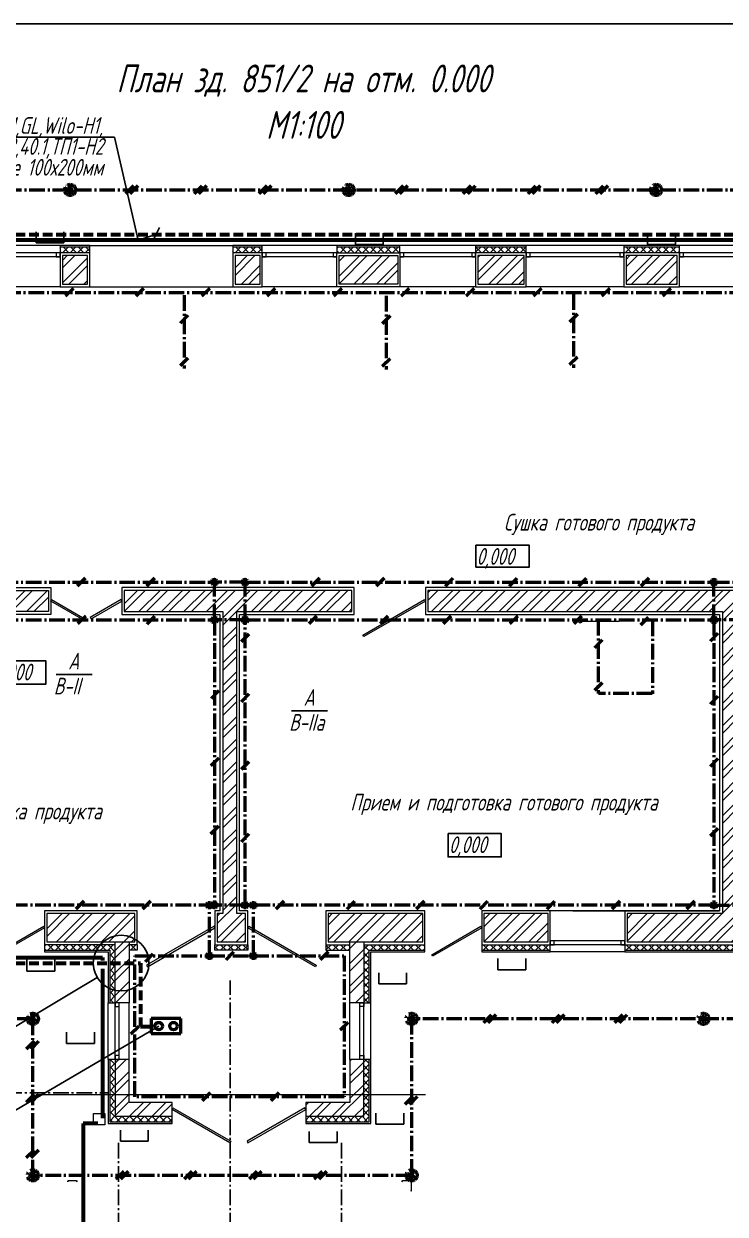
# Model space of a CAD drawing. Header units: millimetres. Extents: x -10490 to 5162, y -5053 to 76.
# Drawn here: x -3520 to -3159, y -1535 to -924 of the extents above; entities that cross this region are included whole.
import ezdxf
from ezdxf import colors
from ezdxf.entities.mleader import LeaderData, LeaderLine
from ezdxf.math import Vec2, Vec3

# ---------------------------------------------------------------- set-up
doc = ezdxf.new("R2010")
doc.units = ezdxf.units.MM
doc.linetypes.add('gost5', pattern=[7, 5, -2, 0])
doc.linetypes.add('gost6', pattern=[12, 8, -1.5, 1, -1.5])
for name, color, linetype, lineweight in [('Заземление (Вновь)', 6, 'gost6', 50), ('КаБель контрольный (Вновь)', 142, 'gost5', 60), ('КаБель силовой (Вновь)', 1, 'Continuous', 60), ('Линия выноска', 137, 'Continuous', 25), ('Осевая', 4, 'gost6', 25), ('Рамка толстая', 7, 'Continuous', 60), ('Рамка тонкая', 5, 'Continuous', 25), ('Строительный', 251, 'Continuous', 13), ('Текст', 2, 'Continuous', 25), ('Технологическое', 152, 'Continuous', 18), ('Эл. аппараты (Вновь)', 93, 'Continuous', 50)]:
    doc.layers.add(name, color=color, linetype=linetype, lineweight=lineweight)
doc.styles.add('SIMPLEX', font='simplex.shx', dxfattribs={"width": 0.7, "oblique": 15})
doc.styles.add('СИМПЛЕКС', font='simplex.shx', dxfattribs={"width": 0.7, "oblique": 15, "height": 500})
pattern_1 = [(45, (-23099.804, 9069.582), (-5.7787948, 5.7787948), []), (45, (-23095.952, 9069.582), (-5.7787948, 5.7787948), [])]
pattern_2 = [(45, (-23099.8044, 9069.5817), (-1.92626494, 1.92626494), []), (135, (-23099.8044, 9069.5817), (-1.92626494, -1.92626494), [])]

# ---------------------------------------------------------------- blocks, each defined once
blk = doc.blocks.new('A$C629C7F59')
at = {"layer": 'Эл. аппараты (Вновь)'}
for p, q in [((0, 8), (0, 0)), ((4, 8), (0, 8)), ((4, 0), (4, 8)), ((0, 0), (4, 0))]:
    blk.add_line(p, q, dxfattribs=at)
for centre in [(2, 6), (2, 2)]:
    blk.add_circle(centre, 1, dxfattribs=at)
blk = doc.blocks.new('_None')
blk = doc.blocks.new('_Oblique')
at = {"color": 0, "linetype": 'ByBlock', "lineweight": -2}
blk.add_line((-0.5, -0.5), (0.5, 0.5), dxfattribs=at)
blk = doc.blocks.new('_DotBlank')
at = {"color": 0, "linetype": 'ByBlock', "lineweight": -2}
blk.add_line((-0.5, 0), (-1, 0), dxfattribs=at)
blk.add_circle((0, 0), 0.5, dxfattribs=at)
blk = doc.blocks.new('A$C710D2D3C')
at = {"layer": 'Рамка тонкая'}
for p, q in [((0, 0), (0, 2)), ((0, 2), (5, 2)), ((5, 2), (5, 0))]:
    blk.add_line(p, q, dxfattribs=at)

msp = doc.modelspace()

# ---------------------------------------------------------------- hatches: boundary and pattern name
at = {"layer": 'Заземление (Вновь)'}
for points in [[(-3494.40892, -1008.78585, 1), (-3497.26892, -1008.78585, 1)], [(-3351.40892, -1008.78585, 1), (-3354.26892, -1008.78585, 1)], [(-3193.53692, -1008.78585, 1), (-3196.39692, -1008.78585, 1)], [(-3513.57092, -1434.35385, 1), (-3516.43092, -1434.35385, 1)], [(-3319.09092, -1434.35385, 1), (-3321.95092, -1434.35385, 1)], [(-3169.22692, -1434.35385, 1), (-3172.08692, -1434.35385, 1)], [(-3513.57092, -1514.71985, 1), (-3516.43092, -1514.71985, 1)], [(-3319.09092, -1514.71985, 1), (-3321.95092, -1514.71985, 1)]]:
    msp.add_hatch(color=256, dxfattribs=at).paths.add_polyline_path(points)
h = msp.add_hatch(color=256, dxfattribs=at)
h.paths.add_polyline_path([(-3423.19492, -1210.12985, 0.414213562), (-3421.76492, -1211.55985), (-3421.76492, -1210.12985), (-3420.33492, -1210.12985, 1)])
h.paths.add_polyline_path([(-3420.33492, -1210.12985), (-3421.76492, -1210.12985), (-3421.76492, -1211.55985, 0.414213562)], flags=17)
h = msp.add_hatch(color=256, dxfattribs=at)
h.paths.add_polyline_path([(-3407.46492, -1210.12985, 0.414213562), (-3406.03492, -1211.55985), (-3406.03492, -1210.12985), (-3404.60492, -1210.12985, 1)])
h.paths.add_polyline_path([(-3404.60492, -1210.12985), (-3406.03492, -1210.12985), (-3406.03492, -1211.55985, 0.414213562)], flags=17)
h = msp.add_hatch(color=256, dxfattribs=at)
h.paths.add_polyline_path([(-3166.65292, -1210.12985, 0.414213562), (-3165.22292, -1211.55985), (-3165.22292, -1210.12985), (-3163.79292, -1210.12985, 1)])
h.paths.add_polyline_path([(-3163.79292, -1210.12985), (-3165.22292, -1210.12985), (-3165.22292, -1211.55985, 0.414213562)], flags=17)
h = msp.add_hatch(color=256, dxfattribs=at)
h.paths.add_polyline_path([(-3423.19492, -1229.57785, 0.414213562), (-3421.76492, -1231.00785), (-3421.76492, -1229.57785), (-3420.33492, -1229.57785, 1)])
h.paths.add_polyline_path([(-3420.33492, -1229.57785), (-3421.76492, -1229.57785), (-3421.76492, -1231.00785, 0.414213562)], flags=17)
h = msp.add_hatch(color=256, dxfattribs=at)
h.paths.add_polyline_path([(-3407.46492, -1229.57785, 0.414213562), (-3406.03492, -1231.00785), (-3406.03492, -1229.57785), (-3404.60492, -1229.57785, 1)])
h.paths.add_polyline_path([(-3404.60492, -1229.57785), (-3406.03492, -1229.57785), (-3406.03492, -1231.00785, 0.414213562)], flags=17)
h = msp.add_hatch(color=256, dxfattribs=at)
h.paths.add_polyline_path([(-3166.65292, -1229.57785, 0.414213562), (-3165.22292, -1231.00785), (-3165.22292, -1229.57785), (-3163.79292, -1229.57785, 1)])
h.paths.add_polyline_path([(-3163.79292, -1229.57785), (-3165.22292, -1229.57785), (-3165.22292, -1231.00785, 0.414213562)], flags=17)
h = msp.add_hatch(color=256, dxfattribs=at)
h.paths.add_polyline_path([(-3425.76892, -1376.00985, 0.414213562), (-3424.33892, -1377.43985), (-3424.33892, -1376.00985), (-3422.90892, -1376.00985, 1)])
h.paths.add_polyline_path([(-3422.90892, -1376.00985), (-3424.33892, -1376.00985), (-3424.33892, -1377.43985, 0.414213562)], flags=17)
h = msp.add_hatch(color=256, dxfattribs=at)
h.paths.add_polyline_path([(-3423.19492, -1376.00985, 0.414213562), (-3421.76492, -1377.43985), (-3421.76492, -1376.00985), (-3420.33492, -1376.00985, 1)])
h.paths.add_polyline_path([(-3420.33492, -1376.00985), (-3421.76492, -1376.00985), (-3421.76492, -1377.43985, 0.414213562)], flags=17)
h = msp.add_hatch(color=256, dxfattribs=at)
h.paths.add_polyline_path([(-3407.46492, -1376.00985, 0.414213562), (-3406.03492, -1377.43985), (-3406.03492, -1376.00985), (-3404.60492, -1376.00985, 1)])
h.paths.add_polyline_path([(-3404.60492, -1376.00985), (-3406.03492, -1376.00985), (-3406.03492, -1377.43985, 0.414213562)], flags=17)
h = msp.add_hatch(color=256, dxfattribs=at)
h.paths.add_polyline_path([(-3403.17492, -1376.00985, 0.414213562), (-3401.74492, -1377.43985), (-3401.74492, -1376.00985), (-3400.31492, -1376.00985, 1)])
h.paths.add_polyline_path([(-3400.31492, -1376.00985), (-3401.74492, -1376.00985), (-3401.74492, -1377.43985, 0.414213562)], flags=17)
h = msp.add_hatch(color=256, dxfattribs=at)
h.paths.add_polyline_path([(-3166.65292, -1376.00985, 0.414213562), (-3165.22292, -1377.43985), (-3165.22292, -1376.00985), (-3163.79292, -1376.00985, 1)])
h.paths.add_polyline_path([(-3163.79292, -1376.00985), (-3165.22292, -1376.00985), (-3165.22292, -1377.43985, 0.414213562)], flags=17)
h = msp.add_hatch(color=256, dxfattribs=at)
h.paths.add_polyline_path([(-3425.76892, -1402.03585, 0.414213562), (-3424.33892, -1403.46585), (-3424.33892, -1402.03585), (-3422.90892, -1402.03585, 1)])
h.paths.add_polyline_path([(-3422.90892, -1402.03585), (-3424.33892, -1402.03585), (-3424.33892, -1403.46585, 0.414213562)], flags=17)
h = msp.add_hatch(color=256, dxfattribs=at)
h.paths.add_polyline_path([(-3403.17492, -1402.03585, 0.414213562), (-3401.74492, -1403.46585), (-3401.74492, -1402.03585), (-3400.31492, -1402.03585, 1)])
h.paths.add_polyline_path([(-3400.31492, -1402.03585), (-3401.74492, -1402.03585), (-3401.74492, -1403.46585, 0.414213562)], flags=17)
at = {"layer": 'Строительный', "ltscale": 100}
h = msp.add_hatch(dxfattribs=at)
h.set_pattern_fill('ANSI37', color=256, scale=0.858)
h.set_pattern_definition(pattern_2)
h.paths.add_polyline_path([(-3485.82892, -1038.24385), (-3500.98692, -1038.24385), (-3500.98692, -1041.10385), (-3485.82892, -1041.10385)])
h = msp.add_hatch(dxfattribs=at)
h.set_pattern_fill('ANSI37', color=256, scale=0.858)
h.set_pattern_definition(pattern_2)
h.paths.add_polyline_path([(-3397.16892, -1038.24385), (-3412.32692, -1038.24385), (-3412.32692, -1041.10385), (-3397.16892, -1041.10385)])
h = msp.add_hatch(dxfattribs=at)
h.set_pattern_fill('ANSI37', color=256, scale=0.858)
h.set_pattern_definition(pattern_2)
h.paths.add_polyline_path([(-3326.51414, -1038.24385), (-3358.84492, -1038.24385), (-3358.84492, -1041.10385), (-3326.51414, -1041.10385)])
h = msp.add_hatch(dxfattribs=at)
h.set_pattern_fill('ANSI37', color=256, scale=0.858)
h.set_pattern_definition(pattern_2)
h.paths.add_polyline_path([(-3261.59214, -1038.24385), (-3287.61814, -1038.24385), (-3287.61814, -1041.10385), (-3261.59214, -1041.10385)])
h = msp.add_hatch(dxfattribs=at)
h.set_pattern_fill('ANSI37', color=256, scale=0.858)
h.set_pattern_definition(pattern_2)
h.paths.add_polyline_path([(-3182.94214, -1038.24385), (-3211.54214, -1038.24385), (-3211.54214, -1041.10385), (-3182.94214, -1041.10385)])
h = msp.add_hatch(dxfattribs=at)
h.set_pattern_fill('ANSI32', color=256, scale=0.858)
h.set_pattern_definition(pattern_1)
h.paths.add_polyline_path([(-3486.97292, -1042.53385), (-3499.84292, -1042.53385), (-3499.84292, -1057.11985), (-3486.97292, -1057.11985)])
h = msp.add_hatch(dxfattribs=at)
h.set_pattern_fill('ANSI32', color=256, scale=0.858)
h.set_pattern_definition(pattern_1)
h.paths.add_polyline_path([(-3398.31292, -1042.53385), (-3411.18292, -1042.53385), (-3411.18292, -1057.11985), (-3398.31292, -1057.11985)])
h = msp.add_hatch(dxfattribs=at)
h.set_pattern_fill('ANSI32', color=256, scale=0.858)
h.set_pattern_definition(pattern_1)
h.paths.add_polyline_path([(-3327.65814, -1042.53385), (-3357.70092, -1042.53385), (-3357.70092, -1057.11985), (-3327.65814, -1057.11985)])
h = msp.add_hatch(dxfattribs=at)
h.set_pattern_fill('ANSI32', color=256, scale=0.858)
h.set_pattern_definition(pattern_1)
h.paths.add_polyline_path([(-2936.13692, -1204.12385), (-2950.72292, -1204.12385), (-2950.72292, -1214.41985), (-3064.26492, -1214.41985), (-3064.26492, -1057.11985), (-3031.64814, -1057.11985), (-3031.64814, -1042.53385), (-3078.55214, -1042.53385), (-3078.55214, -1057.11985), (-3071.41492, -1057.11985), (-3071.41492, -1214.41985), (-3312.22692, -1214.41985), (-3312.22692, -1225.28785), (-3160.93292, -1225.28785), (-3160.93292, -1380.29985), (-3209.83892, -1380.29985), (-3209.83892, -1394.88585), (-3093.72292, -1394.88585), (-3093.72292, -1380.29985), (-3153.78292, -1380.29985), (-3153.78292, -1225.28785), (-2950.72292, -1225.28785), (-2950.72292, -1235.01185), (-2936.13692, -1235.01185)])
h = msp.add_hatch(dxfattribs=at)
h.set_pattern_fill('ANSI32', color=256, scale=0.858)
h.set_pattern_definition(pattern_1)
h.paths.add_polyline_path([(-3262.73614, -1042.53385), (-3286.47414, -1042.53385), (-3286.47414, -1057.11985), (-3262.73614, -1057.11985)])
h = msp.add_hatch(dxfattribs=at)
h.set_pattern_fill('ANSI32', color=256, scale=0.858)
h.set_pattern_definition(pattern_1)
h.paths.add_polyline_path([(-3184.08614, -1042.53385), (-3210.39814, -1042.53385), (-3210.39814, -1057.11985), (-3184.08614, -1057.11985)])
h = msp.add_hatch(dxfattribs=at)
h.set_pattern_fill('ANSI32', color=256, scale=0.858)
h.set_pattern_definition(pattern_1)
h.paths.add_polyline_path([(-3506.99292, -1214.41985), (-3688.89769, -1214.41985), (-3688.89769, -1225.28785), (-3674.01692, -1225.28785), (-3674.01692, -1380.29985), (-3713.48492, -1380.29985), (-3713.48492, -1394.88585), (-3612.81292, -1394.88585), (-3612.81292, -1380.29985), (-3666.86692, -1380.29985), (-3666.86692, -1225.28785), (-3506.99292, -1225.28785)])
h = msp.add_hatch(dxfattribs=at)
h.set_pattern_fill('ANSI32', color=256, scale=0.858)
h.set_pattern_definition(pattern_1)
h.paths.add_polyline_path([(-3351.12292, -1214.41985), (-3468.09692, -1214.41985), (-3468.09692, -1225.28785), (-3417.47492, -1225.28785), (-3417.47492, -1380.29985), (-3420.33492, -1380.29985), (-3420.33492, -1394.88585), (-3405.74892, -1394.88585), (-3405.74892, -1380.29985), (-3410.32492, -1380.29985), (-3410.32492, -1225.28785), (-3351.12292, -1225.28785)])
h = msp.add_hatch(dxfattribs=at)
h.set_pattern_fill('ANSI32', color=256, scale=0.858)
h.set_pattern_definition(pattern_1)
h.paths.add_polyline_path([(-3462.66292, -1380.29985), (-3507.83875, -1380.29985), (-3507.83875, -1394.84836), (-3462.66292, -1394.84836)])
h = msp.add_hatch(dxfattribs=at)
h.set_pattern_fill('ANSI32', color=256, scale=0.858)
h.set_pattern_definition(pattern_1)
h.paths.add_polyline_path([(-3314.80092, -1380.29985), (-3363.42092, -1380.29985), (-3363.42092, -1394.88585), (-3314.80092, -1394.88585)])
h = msp.add_hatch(dxfattribs=at)
h.set_pattern_fill('ANSI32', color=256, scale=0.858)
h.set_pattern_definition(pattern_1)
h.paths.add_polyline_path([(-3250.45092, -1380.29985), (-3283.34092, -1380.29985), (-3283.34092, -1394.88585), (-3250.45092, -1394.88585)])
h = msp.add_hatch(dxfattribs=at)
h.set_pattern_fill('ANSI37', color=256, scale=0.858)
h.set_pattern_definition(pattern_2)
h.paths.add_polyline_path([(-3472.67292, -1396.27836), (-3508.98275, -1396.27836), (-3508.98275, -1399.13836), (-3475.52075, -1399.13836), (-3475.52075, -1426.05985), (-3472.67292, -1426.05985)])
h = msp.add_hatch(dxfattribs=at)
h.set_pattern_fill('ANSI32', color=256, scale=0.858)
h.set_pattern_definition(pattern_1)
h.paths.add_polyline_path([(-3465.52292, -1394.84836), (-3472.67292, -1394.84836), (-3472.67292, -1426.05985), (-3470.67092, -1426.05985), (-3465.52292, -1426.05985)])
h = msp.add_hatch(dxfattribs=at)
h.set_pattern_fill('ANSI37', color=256, scale=0.858)
h.set_pattern_definition(pattern_2)
h.paths.add_polyline_path([(-3461.51892, -1396.27836), (-3465.52292, -1396.27836), (-3465.52292, -1399.17585), (-3461.51892, -1399.17585)])
h = msp.add_hatch(dxfattribs=at)
h.set_pattern_fill('ANSI37', color=256, scale=0.858)
h.set_pattern_definition(pattern_2)
h.paths.add_polyline_path([(-3404.60492, -1396.31585), (-3421.47892, -1396.31585), (-3421.47892, -1399.17585), (-3404.60492, -1399.17585)])
h = msp.add_hatch(dxfattribs=at)
h.set_pattern_fill('ANSI37', color=256, scale=0.858)
h.set_pattern_definition(pattern_2)
h.paths.add_polyline_path([(-3352.26692, -1396.31585), (-3364.56492, -1396.31585), (-3364.56492, -1399.17585), (-3352.26692, -1399.17585)])
h = msp.add_hatch(dxfattribs=at)
h.set_pattern_fill('ANSI32', color=256, scale=0.858)
h.set_pattern_definition(pattern_1)
h.paths.add_polyline_path([(-3345.11692, -1394.88585), (-3352.26692, -1394.88585), (-3352.26692, -1426.05985), (-3345.11692, -1426.05985)])
h = msp.add_hatch(dxfattribs=at)
h.set_pattern_fill('ANSI37', color=256, scale=0.858)
h.set_pattern_definition(pattern_2)
h.paths.add_polyline_path([(-3313.65692, -1396.31585), (-3345.11692, -1396.31585), (-3345.11692, -1426.05985), (-3342.25692, -1426.05985), (-3342.25692, -1399.17585), (-3313.65692, -1399.17585)])
h = msp.add_hatch(dxfattribs=at)
h.set_pattern_fill('ANSI37', color=256, scale=0.858)
h.set_pattern_definition(pattern_2)
h.paths.add_polyline_path([(-3249.30692, -1396.31585), (-3284.48492, -1396.31585), (-3284.48492, -1399.17585), (-3249.30692, -1399.17585)])
h = msp.add_hatch(dxfattribs=at)
h.set_pattern_fill('ANSI37', color=256, scale=0.858)
h.set_pattern_definition([(45, (-23026.3024, 9069.5817), (-1.92626494, 1.92626494), []), (135, (-23026.3024, 9069.5817), (-1.92626494, -1.92626494), [])])
h.paths.add_polyline_path([(-3092.57892, -1396.31585), (-3210.98292, -1396.31585), (-3210.98292, -1399.17585), (-3092.57892, -1399.17585)])
h = msp.add_hatch(dxfattribs=at)
h.set_pattern_fill('ANSI37', color=256, scale=0.858)
h.set_pattern_definition(pattern_2)
h.paths.add_polyline_path([(-3472.67292, -1455.23185), (-3475.53292, -1455.23185), (-3475.53292, -1487.26385), (-3443.50092, -1487.26385), (-3443.50092, -1484.40385), (-3472.67292, -1484.40385)])
h = msp.add_hatch(dxfattribs=at)
h.set_pattern_fill('ANSI32', color=256, scale=0.858)
h.set_pattern_definition(pattern_1)
h.paths.add_polyline_path([(-3443.50092, -1477.25385), (-3465.52292, -1477.25385), (-3465.52292, -1455.23185), (-3472.67292, -1455.23185), (-3472.67292, -1484.40385), (-3443.50092, -1484.40385)])
h = msp.add_hatch(dxfattribs=at)
h.set_pattern_fill('ANSI37', color=256, scale=0.858)
h.set_pattern_definition(pattern_2)
h.paths.add_polyline_path([(-3342.24694, -1455.23185), (-3345.11692, -1455.23185), (-3345.11692, -1484.40385), (-3374.85094, -1484.40385), (-3374.85094, -1487.26385), (-3342.24694, -1487.26385)])
h = msp.add_hatch(dxfattribs=at)
h.set_pattern_fill('ANSI32', color=256, scale=0.858)
h.set_pattern_definition(pattern_1)
h.paths.add_polyline_path([(-3345.11692, -1455.23185), (-3347.11892, -1455.23185), (-3352.26692, -1455.23185), (-3352.26692, -1477.25385), (-3374.85094, -1477.25385), (-3374.85094, -1484.40385), (-3345.11692, -1484.40385)])

# ---------------------------------------------------------------- linework, layer by layer
at = {"layer": 'Заземление (Вновь)'}
for p, q in [((-3463.38676, -1006.76352), (-3467.43142, -1010.80817)), ((-3461.09876, -1006.76352), (-3465.14342, -1010.80817)), ((-3428.17328, -1006.76352), (-3432.21793, -1010.80817)), ((-3425.88528, -1006.76352), (-3429.92993, -1010.80817)), ((-3394.92799, -1006.76352), (-3398.97264, -1010.80817)), ((-3392.63999, -1006.76352), (-3396.68464, -1010.80817)), ((-3324.88123, -1006.76352), (-3328.92588, -1010.80817)), ((-3322.59323, -1006.76352), (-3326.63788, -1010.80817)), ((-3290.10508, -1006.76352), (-3294.14973, -1010.80817)), ((-3287.81708, -1006.76352), (-3291.86173, -1010.80817)), ((-3256.82268, -1006.76352), (-3260.86733, -1010.80817)), ((-3254.53468, -1006.76352), (-3258.57933, -1010.80817)), ((-3222.08384, -1006.76352), (-3226.12849, -1010.80817)), ((-3219.79584, -1006.76352), (-3223.84049, -1010.80817)), ((-3924.83892, -1008.78585), (-2898.67092, -1008.78585)), ((-3745.23092, -1061.40985), (-3075.70492, -1061.40985)), ((-3494.1714, -1059.38752), (-3498.21605, -1063.43217)), ((-3458.10256, -1059.38752), (-3462.14721, -1063.43217)), ((-3437.3686, -1062.87298), (-3437.3686, -1100.57205)), ((-3424.13813, -1059.38752), (-3428.18278, -1063.43217)), ((-3390.62171, -1059.38752), (-3394.66636, -1063.43217)), ((-3356.35694, -1059.38752), (-3360.40159, -1063.43217)), ((-3333.59175, -1063.25528), (-3333.59175, -1100.95436)), ((-3321.79115, -1059.38752), (-3325.8358, -1063.43217)), ((-3288.42807, -1059.38752), (-3292.47272, -1063.43217)), ((-3253.86228, -1059.38752), (-3257.90693, -1063.43217)), ((-3237.39556, -1062.4001), (-3237.39556, -1100.09917)), ((-3218.69583, -1059.38752), (-3222.74048, -1063.43217)), ((-3187.43645, -1059.38752), (-3191.4811, -1063.43217)), ((-3435.34628, -1073.10206), (-3439.39093, -1077.14671)), ((-3331.56942, -1073.48437), (-3335.61407, -1077.52902)), ((-3235.37324, -1072.62918), (-3239.41789, -1076.67383)), ((-3435.34628, -1095.10206), (-3439.39093, -1099.14671)), ((-3331.56942, -1095.48437), (-3335.61407, -1099.52902)), ((-3235.37324, -1094.62918), (-3239.41789, -1098.67383)), ((-3488.18113, -1208.10752), (-3492.22578, -1212.15217)), ((-3452.55465, -1208.10752), (-3456.5993, -1212.15217)), ((-3367.86686, -1208.10752), (-3371.91151, -1212.15217)), ((-3334.67974, -1208.10752), (-3338.72439, -1212.15217)), ((-3299.28999, -1208.10752), (-3303.33464, -1212.15217)), ((-3266.38624, -1208.10752), (-3270.43089, -1212.15217)), ((-3230.84173, -1208.10752), (-3234.88638, -1212.15217)), ((-3198.76617, -1208.10752), (-3202.81082, -1212.15217)), ((-3662.57692, -1210.12985), (-3421.76492, -1210.12985)), ((-3406.03492, -1210.12985), (-3421.76492, -1210.12985)), ((-3421.76492, -1229.57785), (-3421.76492, -1210.12985)), ((-3406.03492, -1229.57785), (-3406.03492, -1210.12985)), ((-3406.03492, -1210.12985), (-3165.22292, -1210.12985)), ((-3165.22292, -1229.57785), (-3165.22292, -1210.12985)), ((-3165.22292, -1210.12985), (-3149.49292, -1210.12985)), ((-3487.78328, -1227.55552), (-3491.82794, -1231.60017)), ((-3452.4602, -1227.65293), (-3456.50485, -1231.69758)), ((-3369.2837, -1227.55552), (-3373.32835, -1231.60017)), ((-3332.65236, -1227.55552), (-3336.69701, -1231.60017)), ((-3300.2899, -1227.55552), (-3304.33455, -1231.60017)), ((-3266.00394, -1227.55552), (-3270.04859, -1231.60017)), ((-3233.19558, -1227.55552), (-3237.24023, -1231.60017)), ((-3198.95059, -1228.23569), (-3202.99524, -1232.28034)), ((-3662.57692, -1229.57785), (-3421.76492, -1229.57785)), ((-3421.76492, -1229.57785), (-3421.76492, -1376.00985)), ((-3406.03492, -1229.57785), (-3421.76492, -1229.57785)), ((-3406.03492, -1376.00985), (-3406.03492, -1229.57785)), ((-3406.03492, -1229.57785), (-3165.22292, -1229.57785)), ((-3224.64124, -1229.5551), (-3224.64124, -1267.25417)), ((-3196.72251, -1229.85413), (-3196.72251, -1267.5532)), ((-3165.22292, -1229.57785), (-3165.22292, -1376.00985)), ((-3149.49292, -1229.57785), (-3165.22292, -1229.57785)), ((-3404.01259, -1236.83192), (-3408.05724, -1240.87657)), ((-3222.61892, -1239.78418), (-3226.66357, -1243.82883)), ((-3163.20059, -1236.44636), (-3167.24524, -1240.49101)), ((-3222.61892, -1261.78418), (-3226.66357, -1265.82883)), ((-3419.46638, -1265.81911), (-3423.51103, -1269.86376)), ((-3404.01259, -1267.51505), (-3408.05724, -1271.5597)), ((-3196.9566, -1267.34885), (-3224.59174, -1267.34885)), ((-3163.20059, -1268.69211), (-3167.24524, -1272.73676)), ((-3419.52973, -1300.48519), (-3423.57438, -1304.52984)), ((-3163.20059, -1300.77152), (-3167.24524, -1304.81617)), ((-3404.01259, -1302.39052), (-3408.05724, -1306.43517)), ((-3419.74259, -1335.45992), (-3423.78724, -1339.50457)), ((-3163.20059, -1336.59564), (-3167.24524, -1340.64029)), ((-3404.01259, -1339.46222), (-3408.05724, -1343.50687)), ((-3488.83337, -1373.98752), (-3492.87802, -1378.03217)), ((-3454.66542, -1373.98752), (-3458.71007, -1378.03217)), ((-3386.10974, -1373.98752), (-3390.1544, -1378.03217)), ((-3349.77308, -1373.98752), (-3353.81773, -1378.03217)), ((-3314.0929, -1373.98752), (-3318.13755, -1378.03217)), ((-3281.46159, -1373.98752), (-3285.50624, -1378.03217)), ((-3247.04946, -1373.98752), (-3251.09411, -1378.03217)), ((-3213.62773, -1373.98752), (-3217.67238, -1378.03217)), ((-3175.31174, -1373.98752), (-3179.3564, -1378.03217)), ((-3421.76492, -1376.00985), (-3662.57692, -1376.00985)), ((-3424.33892, -1402.03585), (-3424.33892, -1376.00985)), ((-3406.03492, -1376.00985), (-3421.76492, -1376.00985)), ((-3401.74492, -1376.00985), (-3406.03492, -1376.00985)), ((-3401.74492, -1402.03585), (-3401.74492, -1376.00985)), ((-3165.22292, -1376.00985), (-3401.74492, -1376.00985)), ((-3165.22292, -1376.00985), (-3149.49292, -1376.00985)), ((-3462.66292, -1474.39385), (-3462.66292, -1402.03585)), ((-3462.66292, -1402.03585), (-3424.33892, -1402.03585)), ((-3453.31006, -1401.0478), (-3457.35471, -1405.09245)), ((-3424.33892, -1402.03585), (-3401.74492, -1402.03585)), ((-3411.93922, -1400.01352), (-3415.98387, -1404.05817)), ((-3401.74492, -1402.03585), (-3355.12692, -1402.03585)), ((-3363.3443, -1400.01352), (-3367.38895, -1404.05817)), ((-3355.12692, -1402.03585), (-3355.12692, -1474.39385)), ((-3515.00092, -1434.35385), (-3924.83892, -1434.35385)), ((-3515.00092, -1514.71985), (-3515.00092, -1434.35385)), ((-2898.67092, -1434.35385), (-3320.52092, -1434.35385)), ((-3320.52092, -1434.35385), (-3320.52092, -1514.71985)), ((-3279.61548, -1432.33152), (-3283.66013, -1436.37617)), ((-3277.32748, -1432.33152), (-3281.37213, -1436.37617)), ((-3244.50767, -1432.33152), (-3248.55232, -1436.37617)), ((-3242.21967, -1432.33152), (-3246.26432, -1436.37617)), ((-3212.24647, -1432.33152), (-3216.29112, -1436.37617)), ((-3209.95847, -1432.33152), (-3214.00312, -1436.37617)), ((-3460.64059, -1438.23175), (-3464.68524, -1442.2764)), ((-3353.10459, -1436.19252), (-3357.14924, -1440.23717)), ((-3514.33559, -1445.8671), (-3518.38024, -1449.91175)), ((-3512.04759, -1445.8671), (-3516.09224, -1449.91175)), ((-3423.97842, -1472.37152), (-3428.02307, -1476.41617)), ((-3388.73636, -1472.37152), (-3392.78101, -1476.41617)), ((-3514.33559, -1473.22952), (-3518.38024, -1477.27417)), ((-3512.04759, -1473.22952), (-3516.09224, -1477.27417)), ((-3355.12692, -1474.39385), (-3462.66292, -1474.39385)), ((-3319.85559, -1474.27681), (-3323.90024, -1478.32147)), ((-3317.56759, -1474.27681), (-3321.61224, -1478.32147)), ((-3514.33559, -1501.69824), (-3518.38024, -1505.74289)), ((-3512.04759, -1501.69824), (-3516.09224, -1505.74289)), ((-3320.52092, -1514.71985), (-3515.00092, -1514.71985)), ((-3468.28959, -1512.69752), (-3472.33424, -1516.74217)), ((-3466.00159, -1512.69752), (-3470.04624, -1516.74217)), ((-3433.28144, -1512.69752), (-3437.32609, -1516.74217)), ((-3430.99344, -1512.69752), (-3435.03809, -1516.74217)), ((-3399.9468, -1512.69752), (-3403.99145, -1516.74217)), ((-3397.6588, -1512.69752), (-3401.70345, -1516.74217)), ((-3366.43597, -1512.69752), (-3370.48062, -1516.74217)), ((-3364.14797, -1512.69752), (-3368.19262, -1516.74217))]:
    msp.add_line(p, q, dxfattribs=at)
for centre, radius in [((-3495.83892, -1008.78585), 2.86), ((-3495.83892, -1008.78585), 1.43), ((-3352.83892, -1008.78585), 2.86), ((-3352.83892, -1008.78585), 1.43), ((-3194.96692, -1008.78585), 2.86), ((-3194.96692, -1008.78585), 1.43), ((-3421.76492, -1210.12985), 1.43), ((-3406.03492, -1210.12985), 1.43), ((-3165.22292, -1210.12985), 1.43), ((-3421.76492, -1229.57785), 1.43), ((-3406.03492, -1229.57785), 1.43), ((-3165.22292, -1229.57785), 1.43), ((-3424.33892, -1376.00985), 1.43), ((-3421.76492, -1376.00985), 1.43), ((-3406.03492, -1376.00985), 1.43), ((-3401.74492, -1376.00985), 1.43), ((-3165.22292, -1376.00985), 1.43), ((-3424.33892, -1402.03585), 1.43), ((-3401.74492, -1402.03585), 1.43), ((-3515.00092, -1434.35385), 2.86), ((-3515.00092, -1434.35385), 1.43), ((-3320.52092, -1434.35385), 2.86), ((-3320.52092, -1434.35385), 1.43), ((-3170.65692, -1434.35385), 2.86), ((-3170.65692, -1434.35385), 1.43), ((-3515.00092, -1514.71985), 2.86), ((-3515.00092, -1514.71985), 1.43), ((-3320.52092, -1514.71985), 2.86), ((-3320.52092, -1514.71985), 1.43)]:
    msp.add_circle(centre, radius, dxfattribs=at)
at = {"layer": 'КаБель контрольный (Вновь)'}
for p, q in [((-3901.95892, -1031.66585), (-2925.26892, -1031.66585)), ((-3901.95892, -1405.75385), (-3459.80292, -1405.75385)), ((-3459.80292, -1405.75385), (-3459.80292, -1438.23175)), ((-3459.80292, -1438.3577), (-3454.08292, -1438.3577))]:
    msp.add_line(p, q, dxfattribs=at)
at = {"layer": 'КаБель силовой (Вновь)'}
for p, q in [((-2928.12892, -1034.52585), (-3899.09892, -1034.52585)), ((-3899.09892, -1402.89385), (-3479.23875, -1402.89385)), ((-3479.23875, -1402.89385), (-3479.23875, -1404.32385)), ((-3479.23875, -1408.61385), (-3479.23875, -1485.31804)), ((-3481.71432, -1488.12185), (-3489.24875, -1488.12185)), ((-3489.24875, -1488.12185), (-3489.24875, -1585.49201))]:
    msp.add_line(p, q, dxfattribs=at)
at = {"layer": 'Осевая'}
for p, q in [((-3413.76251, -1626.00446), (-3413.76251, -1414.71204)), ((-3984.58244, -1472.39185), (-3476.37875, -1472.39185)), ((-3470.96251, -1626.00446), (-3470.96251, -1496.62067)), ((-3356.56251, -1626.00446), (-3356.56251, -1496.62067))]:
    msp.add_line(p, q, dxfattribs=at)
at = {"layer": 'Рамка толстая', "color": 18, "lineweight": -2, "true_color": 0x000000}
msp.add_line((-4076.70304, -923.52782), (-2743.57804, -923.52782), dxfattribs=at)
at = {"layer": 'Строительный', "ltscale": 100}
for p, q in [((-3500.98692, -1037.38585), (-3540.16892, -1037.38585)), ((-3358.84492, -1037.38585), (-3397.16892, -1037.38585)), ((-3287.61814, -1037.38585), (-3326.51414, -1037.38585)), ((-3211.54214, -1037.38585), (-3261.59214, -1037.38585)), ((-3144.33214, -1037.38585), (-3182.94214, -1037.38585)), ((-3500.98692, -1041.10385), (-3540.16892, -1041.10385)), ((-3500.98692, -1043.10585), (-3540.16892, -1043.10585)), ((-3358.84492, -1041.10385), (-3397.16892, -1041.10385)), ((-3358.84492, -1043.10585), (-3397.16892, -1043.10585)), ((-3287.61814, -1041.10385), (-3326.51414, -1041.10385)), ((-3287.61814, -1043.10585), (-3326.51414, -1043.10585)), ((-3211.54214, -1041.10385), (-3261.59214, -1041.10385)), ((-3211.54214, -1043.10585), (-3261.59214, -1043.10585)), ((-3144.33214, -1041.10385), (-3182.94214, -1041.10385)), ((-3144.33214, -1043.10585), (-3182.94214, -1043.10585)), ((-3500.98692, -1058.54985), (-3540.16892, -1058.54985)), ((-3358.84492, -1058.54985), (-3397.16892, -1058.54985)), ((-3287.61814, -1058.54985), (-3326.51414, -1058.54985)), ((-3211.54214, -1058.54985), (-3261.59214, -1058.54985)), ((-3144.33214, -1058.54985), (-3182.94214, -1058.54985)), ((-3072.84492, -1212.98985), (-3313.37092, -1212.98985)), ((-3313.37092, -1212.98985), (-3313.37092, -1226.71785)), ((-3071.41492, -1214.41985), (-3312.22692, -1214.41985)), ((-3312.22692, -1214.41985), (-3312.22692, -1225.28785)), ((-3313.37092, -1226.71785), (-3162.36292, -1226.71785)), ((-3312.22692, -1225.28785), (-3160.93292, -1225.28785)), ((-3162.36292, -1226.71785), (-3162.36292, -1378.86985)), ((-3160.93292, -1225.28785), (-3160.93292, -1380.29985)), ((-3210.98292, -1378.86985), (-3249.30692, -1378.86985)), ((-3162.36292, -1378.86985), (-3210.98292, -1378.86985)), ((-3210.98292, -1378.86985), (-3210.98292, -1396.31585)), ((-3160.93292, -1380.29985), (-3209.83892, -1380.29985)), ((-3209.83892, -1380.29985), (-3209.83892, -1394.88585)), ((-3210.98292, -1394.31385), (-3249.30692, -1394.31385)), ((-3210.98292, -1396.31585), (-3249.30692, -1396.31585)), ((-3210.98292, -1396.31585), (-3092.57892, -1396.31585)), ((-3209.83892, -1394.88585), (-3093.72292, -1394.88585)), ((-3210.98292, -1400.03385), (-3249.30692, -1400.03385)), ((-3476.37875, -1455.23185), (-3476.37875, -1426.05985)), ((-3472.67292, -1455.23185), (-3472.67292, -1426.05985)), ((-3470.67092, -1455.23185), (-3470.67092, -1426.05985)), ((-3465.52292, -1455.23185), (-3465.52292, -1426.05985)), ((-3352.26692, -1455.23185), (-3352.26692, -1426.05985)), ((-3347.11892, -1455.23185), (-3347.11892, -1426.05985)), ((-3345.11692, -1455.23185), (-3345.11692, -1426.05985)), ((-3341.41108, -1455.23185), (-3341.41108, -1426.05985)), ((-3492.53775, -1517.57985), (-3496.82775, -1517.57985)), ((-3320.93775, -1517.57985), (-3325.22775, -1517.57985)), ((-3320.50875, -1522.29885), (-3320.50875, -1518.00885))]:
    msp.add_line(p, q, dxfattribs=at)
at = {"layer": 'Строительный'}
for p, q in [((-3485.82892, -1037.38585), (-3412.32692, -1037.38585)), ((-3485.82892, -1058.54985), (-3412.32692, -1058.54985)), ((-3460.19972, -1226.71785), (-3418.90492, -1226.71785))]:
    msp.add_line(p, q, dxfattribs=at)
at = {"layer": 'Строительный', "ltscale": 0.2}
msp.add_line((-3237.74949, -1378.86985), (-3162.36292, -1378.86985), dxfattribs=at)
at = {"layer": 'Строительный', "ltscale": 10}
msp.add_line((-3513.53872, -1473.24985), (-3313.33872, -1473.24985), dxfattribs=at)
at = {"layer": 'Строительный', "ltscale": 100}
for points in [[(-3485.82892, -1038.24385), (-3485.82892, -1037.38585), (-3500.98692, -1037.38585), (-3500.98692, -1038.24385)], [(-3485.82892, -1041.10385), (-3485.82892, -1038.24385), (-3500.98692, -1038.24385), (-3500.98692, -1041.10385)], [(-3397.16892, -1038.24385), (-3397.16892, -1037.38585), (-3412.32692, -1037.38585), (-3412.32692, -1038.24385)], [(-3397.16892, -1041.10385), (-3397.16892, -1038.24385), (-3412.32692, -1038.24385), (-3412.32692, -1041.10385)], [(-3326.51414, -1038.24385), (-3326.51414, -1037.38585), (-3358.84492, -1037.38585), (-3358.84492, -1038.24385)], [(-3326.51414, -1041.10385), (-3326.51414, -1038.24385), (-3358.84492, -1038.24385), (-3358.84492, -1041.10385)], [(-3261.59214, -1038.24385), (-3261.59214, -1037.38585), (-3287.61814, -1037.38585), (-3287.61814, -1038.24385)], [(-3261.59214, -1041.10385), (-3261.59214, -1038.24385), (-3287.61814, -1038.24385), (-3287.61814, -1041.10385)], [(-3182.94214, -1038.24385), (-3182.94214, -1037.38585), (-3211.54214, -1037.38585), (-3211.54214, -1038.24385)], [(-3182.94214, -1041.10385), (-3182.94214, -1038.24385), (-3211.54214, -1038.24385), (-3211.54214, -1041.10385)], [(-3674.01692, -1380.29985), (-3674.01692, -1225.28785), (-3688.89769, -1225.28785), (-3688.89769, -1214.41985), (-3506.99292, -1214.41985), (-3506.99292, -1225.28785), (-3666.86692, -1225.28785), (-3666.86692, -1380.29985), (-3612.81292, -1380.29985), (-3612.81292, -1394.88585), (-3713.48492, -1394.88585), (-3713.48492, -1380.29985), (-3674.01692, -1380.29985)], [(-3405.74892, -1394.88585), (-3405.74892, -1380.29985), (-3410.32492, -1380.29985), (-3410.32492, -1225.28785), (-3351.12292, -1225.28785), (-3351.12292, -1214.41985), (-3468.09692, -1214.41985), (-3468.09692, -1225.28785), (-3417.47492, -1225.28785), (-3417.47492, -1380.29985), (-3420.33492, -1380.29985), (-3420.33492, -1394.88585), (-3405.74892, -1394.88585)], [(-3505.41992, -1219.1108), (-3489.56819, -1228.2628), (-3489.99719, -1229.00585), (-3505.84892, -1219.85385), (-3505.41992, -1219.1108)], [(-3469.66992, -1219.1108), (-3485.52165, -1228.2628), (-3485.09265, -1229.00585), (-3469.24092, -1219.85385), (-3469.66992, -1219.1108)], [(-3313.37092, -1219.85385), (-3345.07438, -1238.15785), (-3345.50338, -1237.4148), (-3313.79992, -1219.1108), (-3313.37092, -1219.85385)], [(-3465.52292, -1396.27836), (-3461.51892, -1396.27836), (-3461.51892, -1378.86985), (-3508.98275, -1378.86985), (-3508.98275, -1396.27836), (-3472.67292, -1396.27836)], [(-3345.11692, -1396.31585), (-3313.65692, -1396.31585), (-3313.65692, -1378.86985), (-3364.56492, -1378.86985), (-3364.56492, -1396.31585), (-3352.26692, -1396.31585)], [(-3508.98275, -1387.5741), (-3529.29394, -1399.32242), (-3529.72294, -1398.57937), (-3509.40238, -1386.84729), (-3508.98217, -1387.57377)], [(-3456.16395, -1407.59661), (-3421.48829, -1387.57661), (-3421.91729, -1386.83356), (-3456.59295, -1406.85356), (-3456.16395, -1407.59661)], [(-3369.91989, -1407.59661), (-3404.59555, -1387.57661), (-3404.16655, -1386.83356), (-3369.49089, -1406.85356), (-3369.91989, -1407.59661)], [(-3284.48492, -1387.59285), (-3309.74861, -1402.17885), (-3310.17761, -1401.4358), (-3284.91392, -1386.8498), (-3284.48492, -1387.59285)], [(-3508.98275, -1396.27836), (-3508.98275, -1399.13836), (-3475.52075, -1399.13836), (-3475.52075, -1426.05985), (-3472.67292, -1426.05985)], [(-3508.98275, -1399.13836), (-3508.98275, -1399.99636), (-3476.37875, -1399.99636), (-3476.37875, -1426.05985), (-3475.52075, -1426.05985)], [(-3465.52292, -1394.88585), (-3465.52292, -1426.05985), (-3472.67292, -1426.05985), (-3472.67292, -1394.84836)], [(-3461.51892, -1396.31585), (-3461.51892, -1399.17585), (-3465.52292, -1399.17585)], [(-3404.60492, -1396.31585), (-3404.60492, -1399.17585), (-3421.47892, -1399.17585), (-3421.47892, -1396.31585)], [(-3364.56492, -1396.31585), (-3364.56492, -1399.17585), (-3352.26692, -1399.17585)], [(-3345.11692, -1394.88585), (-3345.11692, -1426.05985), (-3352.26692, -1426.05985), (-3352.26692, -1394.88585)], [(-3345.11692, -1426.05985), (-3342.25692, -1426.05985), (-3342.25692, -1399.17585), (-3313.65692, -1399.17585), (-3313.65692, -1396.31585)], [(-3342.25692, -1426.05985), (-3341.39892, -1426.05985), (-3341.39892, -1400.03385), (-3313.65692, -1400.03385), (-3313.65692, -1399.17585)], [(-3284.48492, -1396.31585), (-3284.48492, -1399.17585), (-3249.30692, -1399.17585), (-3249.30692, -1396.31585)], [(-3284.48492, -1399.17585), (-3284.48492, -1400.03385), (-3249.30692, -1400.03385), (-3249.30692, -1399.17585)], [(-3210.98292, -1396.31585), (-3210.98292, -1399.17585), (-3092.57892, -1399.17585), (-3092.57892, -1396.31585)], [(-3210.98292, -1399.17585), (-3210.98292, -1400.03385), (-3092.57892, -1400.03385), (-3092.57892, -1399.17585)], [(-3475.52075, -1455.23185), (-3476.37875, -1455.23185), (-3476.37875, -1488.12185), (-3443.50092, -1488.12185), (-3443.50092, -1487.26385)], [(-3472.67292, -1455.23185), (-3475.53292, -1455.23185), (-3475.53292, -1487.26385), (-3443.50092, -1487.26385), (-3443.50092, -1484.40385)], [(-3443.50092, -1477.25385), (-3465.52292, -1477.25385), (-3465.52292, -1455.23185), (-3472.67292, -1455.23185), (-3472.67292, -1484.40385), (-3443.50092, -1484.40385), (-3443.50092, -1477.25385)], [(-3345.11692, -1484.40385), (-3345.11692, -1455.23185), (-3352.26692, -1455.23185), (-3352.26692, -1477.25385), (-3374.85094, -1477.25385), (-3374.85094, -1484.40385), (-3345.11692, -1484.40385)], [(-3374.85094, -1484.40385), (-3374.85094, -1487.26385), (-3342.24694, -1487.26385), (-3342.24694, -1455.23185), (-3345.11692, -1455.23185)], [(-3374.85094, -1487.26385), (-3374.85094, -1488.12185), (-3341.38894, -1488.12185), (-3341.38894, -1455.23185), (-3342.24694, -1455.23185)], [(-3443.07192, -1480.0858), (-3413.34993, -1497.2458), (-3413.77893, -1497.98885), (-3443.50092, -1480.82885), (-3443.07192, -1480.0858)], [(-3375.28992, -1480.0858), (-3405.01191, -1497.2458), (-3404.58291, -1497.98885), (-3374.86092, -1480.82885), (-3375.28992, -1480.0858)]]:
    msp.add_lwpolyline(points, dxfattribs=at)
for points in [[(-3502.98892, -1043.10585), (-3500.98692, -1043.10585), (-3500.98692, -1041.10385), (-3502.98892, -1041.10385)], [(-3500.98692, -1058.54985), (-3485.82892, -1058.54985), (-3485.82892, -1041.10385), (-3500.98692, -1041.10385)], [(-3499.84292, -1057.11985), (-3486.97292, -1057.11985), (-3486.97292, -1042.53385), (-3499.84292, -1042.53385)], [(-3412.32692, -1058.54985), (-3397.16892, -1058.54985), (-3397.16892, -1041.10385), (-3412.32692, -1041.10385)], [(-3411.18292, -1057.11985), (-3398.31292, -1057.11985), (-3398.31292, -1042.53385), (-3411.18292, -1042.53385)], [(-3397.16892, -1043.10585), (-3395.16692, -1043.10585), (-3395.16692, -1041.10385), (-3397.16892, -1041.10385)], [(-3360.84692, -1043.10585), (-3358.84492, -1043.10585), (-3358.84492, -1041.10385), (-3360.84692, -1041.10385)], [(-3358.84492, -1041.10385), (-3326.51414, -1041.10385), (-3326.51414, -1058.54985), (-3358.84492, -1058.54985)], [(-3357.70092, -1042.53385), (-3327.65814, -1042.53385), (-3327.65814, -1057.11985), (-3357.70092, -1057.11985)], [(-3326.51414, -1043.10585), (-3324.51214, -1043.10585), (-3324.51214, -1041.10385), (-3326.51414, -1041.10385)], [(-3289.62014, -1043.10585), (-3287.61814, -1043.10585), (-3287.61814, -1041.10385), (-3289.62014, -1041.10385)], [(-3287.61814, -1058.54985), (-3261.59214, -1058.54985), (-3261.59214, -1041.10385), (-3287.61814, -1041.10385)], [(-3286.47414, -1057.11985), (-3262.73614, -1057.11985), (-3262.73614, -1042.53385), (-3286.47414, -1042.53385)], [(-3261.59214, -1043.10585), (-3259.59014, -1043.10585), (-3259.59014, -1041.10385), (-3261.59214, -1041.10385)], [(-3213.54414, -1043.10585), (-3211.54214, -1043.10585), (-3211.54214, -1041.10385), (-3213.54414, -1041.10385)], [(-3211.54214, -1058.54985), (-3182.94214, -1058.54985), (-3182.94214, -1041.10385), (-3211.54214, -1041.10385)], [(-3210.39814, -1057.11985), (-3184.08614, -1057.11985), (-3184.08614, -1042.53385), (-3210.39814, -1042.53385)], [(-3182.94214, -1043.10585), (-3180.94014, -1043.10585), (-3180.94014, -1041.10385), (-3182.94214, -1041.10385)], [(-3675.44692, -1378.86985), (-3675.44692, -1226.71785), (-3690.04169, -1226.71785), (-3690.04169, -1212.98985), (-3505.84892, -1212.98985), (-3505.84892, -1226.71785), (-3665.43692, -1226.71785), (-3665.43692, -1378.86985), (-3611.66892, -1378.86985), (-3611.66892, -1396.31585), (-3714.62892, -1396.31585), (-3714.62892, -1378.86985)], [(-3404.60492, -1396.31585), (-3404.60492, -1378.86985), (-3408.89492, -1378.86985), (-3408.89492, -1226.71785), (-3349.97892, -1226.71785), (-3349.97892, -1212.98985), (-3469.24092, -1212.98985), (-3469.24092, -1226.71785), (-3418.90492, -1226.71785), (-3418.90492, -1378.86985), (-3421.47892, -1378.86985), (-3421.47892, -1396.31585)], [(-3507.83875, -1394.84836), (-3462.66292, -1394.84836), (-3462.66292, -1380.29985), (-3507.83875, -1380.29985)], [(-3363.42092, -1394.88585), (-3314.80092, -1394.88585), (-3314.80092, -1380.29985), (-3363.42092, -1380.29985)], [(-3284.48492, -1396.31585), (-3249.30692, -1396.31585), (-3249.30692, -1378.86985), (-3284.48492, -1378.86985)], [(-3283.34092, -1394.88585), (-3250.45092, -1394.88585), (-3250.45092, -1380.29985), (-3283.34092, -1380.29985)], [(-3249.30692, -1396.31585), (-3247.30492, -1396.31585), (-3247.30492, -1394.31385), (-3249.30692, -1394.31385)], [(-3212.98492, -1396.31585), (-3210.98292, -1396.31585), (-3210.98292, -1394.31385), (-3212.98492, -1394.31385)], [(-3472.67292, -1428.06185), (-3470.67092, -1428.06185), (-3470.67092, -1426.05985), (-3472.67292, -1426.05985)], [(-3345.11692, -1428.06185), (-3347.11892, -1428.06185), (-3347.11892, -1426.05985), (-3345.11692, -1426.05985)], [(-3472.67292, -1455.23185), (-3470.67092, -1455.23185), (-3470.67092, -1453.22985), (-3472.67292, -1453.22985)], [(-3345.11692, -1455.23185), (-3347.11892, -1455.23185), (-3347.11892, -1453.22985), (-3345.11692, -1453.22985)]]:
    msp.add_lwpolyline(points, close=True, dxfattribs=at)
at = {"layer": 'Строительный'}
msp.add_lwpolyline([(-3478.08635, -1483.02452), (-3478.08635, -1488.74451), (-3483.80634, -1488.74451), (-3483.80634, -1483.02452)], close=True, dxfattribs=at)
at = {"layer": 'Строительный', "ltscale": 100}
for centre, radius, start, end in [((-3496.82775, -1518.00885), 0.429, 90, 180), ((-3496.82775, -1518.00885), 0.286, 90, 180), ((-3492.53775, -1518.00885), 0.429, 0, 90), ((-3492.53775, -1518.00885), 0.286, 0, 90), ((-3325.22775, -1518.00885), 0.429, 90, 180), ((-3325.22775, -1518.00885), 0.286, 90, 180), ((-3320.93775, -1518.00885), 0.429, 0, 90), ((-3320.93775, -1518.00885), 0.286, 0, 90), ((-3320.93775, -1522.29885), 0.429, 270, 0), ((-3320.93775, -1522.29885), 0.286, 270, 0)]:
    msp.add_arc(centre, radius, start, end, dxfattribs=at)
at = {"layer": 'Текст'}
for p, q in [((-3503.091, -1257.57642), (-3484.58926, -1257.57642)), ((-3382.23174, -1276.20005), (-3363.72999, -1276.20005))]:
    msp.add_line(p, q, dxfattribs=at)
for points in [[(-3287.51912, -1191.19286), (-3260.09301, -1191.19286), (-3260.09301, -1202.46951), (-3287.51912, -1202.46951)], [(-3535.53397, -1250.59509), (-3508.26297, -1250.59509), (-3508.26297, -1262.53639), (-3535.53397, -1262.53639)], [(-3301.75237, -1339.26173), (-3274.48138, -1339.26173), (-3274.48138, -1351.20303), (-3301.75237, -1351.20303)]]:
    msp.add_lwpolyline(points, close=True, dxfattribs=at)
at = {"layer": 'Технологическое', "ltscale": 0.2}
msp.add_line((-3213.84147, -1230.43585), (-3233.86147, -1230.43585), dxfattribs=at)
msp.add_circle((-3233.86147, -1230.43585), 0.715, dxfattribs=at)

# ---------------------------------------------------------------- block references
at = {"xscale": 1.903330000000001, "yscale": 1.903330000000001, "zscale": 1.903330000000001, "rotation": 270}
msp.add_blockref('A$C629C7F59', (-3454.20134, -1434.26596), dxfattribs=at)
at = {"layer": 'КаБель силовой (Вновь)', "lineweight": 25, "xscale": 2.86, "yscale": 2.86, "zscale": 2.86, "rotation": 180}
for p in [(-3499.0231, -1030.30705), (-3335.0945, -1031.03487), (-3185.00876, -1031.03487), (-3503.80153, -1404.12805), (-3261.9158, -1403.40024), (-3323.1158, -1410.6784), (-3483.40152, -1441.24678), (-3324.57293, -1482.73239), (-3455.71582, -1491.4662), (-3358.81579, -1492.19402)]:
    msp.add_blockref('A$C710D2D3C', p, dxfattribs=at)

# ---------------------------------------------------------------- texts
at = {"layer": 'Текст', "style": 'SIMPLEX', "oblique": 15, "width": 0.7}
for s, p in [('0,000', (-3287.17598, -1201.24925)), ('А', (-3496.88, -1255.02776)), ('0,000', (-3535.09131, -1260.6064)), ('В-II', (-3504.24471, -1267.82417)), ('А', (-3376.02073, -1273.65138)), ('В-IIa', (-3383.38544, -1286.4478)), ('0,000', (-3301.30972, -1349.27305))]:
    msp.add_text(s, height=8.58, dxfattribs=at).set_placement(p)
at = {"layer": 'Текст', "attachment_point": 5, "style": 'SIMPLEX'}
for s, insert, char_height, width in [('План зд. 851/2 на отм. 0.000\\PМ1:100', (-3376.11156, -963.50095), 14.3, 968.968), ('Сушка готового продукта', (-3224.29094, -1180.56396), 8.58, 247.39), ('Прием и подготовка готового продукта', (-3273.08049, -1324.29123), 8.58, 247.39), ('Прием и просейка продукта', (-3535.83982, -1328.86876), 8.58, 247.39)]:
    msp.add_mtext(s, dxfattribs=dict(at, insert=insert, char_height=char_height, width=width))

# ---------------------------------------------------------------- leaders
at = {"layer": 'Линия выноска'}
ml = msp.add_multileader_mtext('Standard', dxfattribs=at)
ml.set_content('\\pxsm0.75;П1,GL,Wilo-Н1,\\PП2,П2р,В2,В2р,ККБ1,ККБ2,ЭВ1,Н1,Н2,40.1,ТП1-Н2\\P40.1-К1 в лотке 100х200мм', color=2, style='СИМПЛЕКС')
ml.set_leader_properties()
ml.set_arrow_properties(name='OBLIQUE')
ml.build(insert=Vec2(0, 0))
ml.multileader.update_dxf_attribs({"text_left_attachment_type": 6, "text_right_attachment_type": 6, "dogleg_length": 0, "arrow_head_size": 5.72})
ctx = ml.context
ctx.base_point, ctx.char_height, ctx.arrow_head_size, ctx.landing_gap_size, ctx.plane_origin = Vec3(-3708.96165, -981.7435), 8.58, 5.72, 5.72, Vec3(-3312.42008, -1056.50121)
ctx.left_attachment, ctx.right_attachment, ctx.text_align_type = 6, 6, 2
notes = []
notes.append((ctx, [(1, (1, 1, 0), (-3473.15255, -981.7435), (-1, 0), 0, [(1, [(-3451.77322, -1031.66585), (-3460.8452, -1034.52585)], 0, [])])]))
ctx.mtext.insert, ctx.mtext.alignment, ctx.mtext.flow_direction = Vec3(-3478.87255, -971.4475), 3, 5
ml = msp.add_multileader_mtext('Standard', dxfattribs=at)
ml.set_content('Кабельный проход\\P(типовая серия 3.402-24)', color=2, style='SIMPLEX')
ml.set_leader_properties()
ml.set_arrow_properties(name='DOTBLANK')
ml.build(insert=Vec2(0, 0))
ml.multileader.update_dxf_attribs({"text_left_attachment_type": 6, "text_right_attachment_type": 6, "dogleg_length": 1, "arrow_head_size": 28.6})
ctx = ml.context
ctx.base_point, ctx.char_height, ctx.arrow_head_size, ctx.landing_gap_size, ctx.plane_origin = Vec3(-3687.36376, -1450.76064), 8.58, 28.6, 5.72, Vec3(-3710.31309, -1911.49957)
ctx.left_attachment, ctx.right_attachment, ctx.text_align_type = 6, 6, 2
notes.append((ctx, [(0, (1, 1, 0), (-3544.83309, -1450.76064), (-1, 0), 2.86, [(0, [(-3469.69011, -1405.75385)], 0, [])])]))
ctx.mtext.insert, ctx.mtext.alignment, ctx.mtext.flow_direction = Vec3(-3553.41309, -1439.32064), 3, 5
ml = msp.add_multileader_mtext('Standard', dxfattribs=at)
ml.set_content('В1,В2,В3,В4,В5,ЭВ1,ЭВ2-SB\\PВ1р,В2р,В3р,В4р,В5р-SB', color=2, style='СИМПЛЕКС')
ml.set_leader_properties()
ml.set_arrow_properties(name='NONE')
ml.build(insert=Vec2(0, 0))
ml.multileader.update_dxf_attribs({"text_left_attachment_type": 6, "text_right_attachment_type": 6, "dogleg_length": 0, "arrow_head_size": 5.72})
ctx = ml.context
ctx.base_point, ctx.char_height, ctx.arrow_head_size, ctx.landing_gap_size, ctx.plane_origin = Vec3(-3677.4555, -1489.69396), 8.58, 5.72, 5.72, Vec3(-3434.45177, -1523.06557)
ctx.left_attachment, ctx.right_attachment, ctx.text_align_type = 6, 6, 2
notes.append((ctx, [(1, (1, 1, 0), (-3538.3144, -1489.69396), (-1, 0), 0, [(0, [(-3450.39467, -1438.07278)], 0, [])])]))
ctx.mtext.insert, ctx.mtext.alignment, ctx.mtext.flow_direction = Vec3(-3544.0344, -1478.25396), 3, 5
for ctx, leaders in notes:
    for number, flags, end, landing, length, lines in leaders:
        leader = LeaderData()
        leader.index, (leader.has_last_leader_line, leader.has_dogleg_vector, leader.attachment_direction) = number, flags
        leader.last_leader_point, leader.dogleg_vector, leader.dogleg_length = Vec3(end), Vec3(landing), length
        for number, points, colour, breaks in lines:
            line = LeaderLine()
            line.index, line.vertices, line.color, line.breaks = number, Vec3.list(points), colors.encode_raw_color(colour), breaks
            leader.lines.append(line)
        ctx.leaders.append(leader)

doc.saveas('drawing.dxf')
